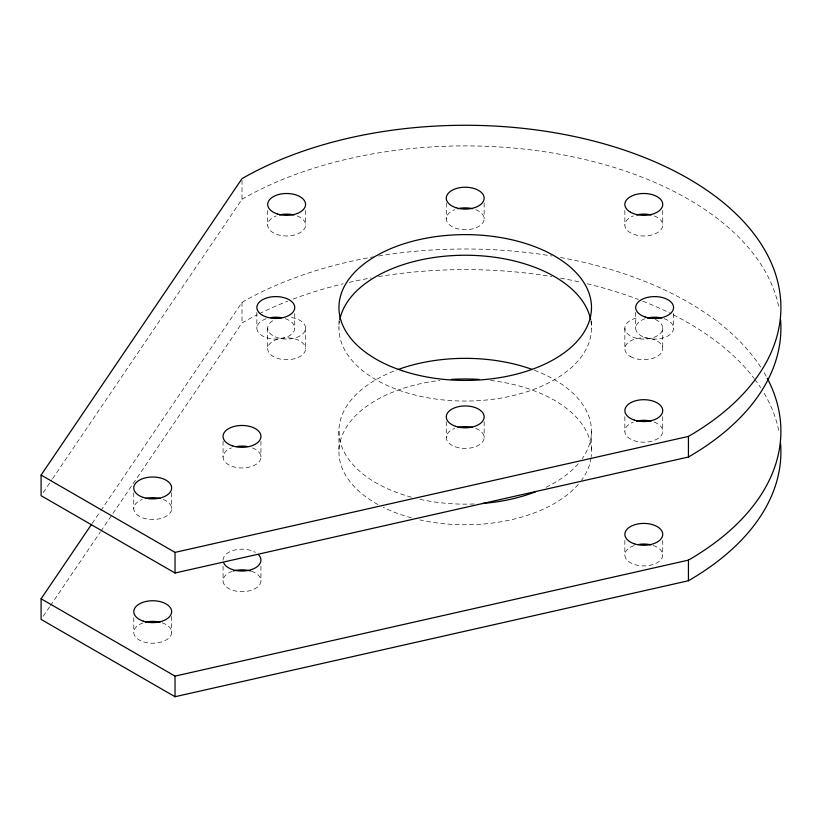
<?xml version="1.0" encoding="UTF-8"?>
<svg xmlns="http://www.w3.org/2000/svg" width="822" height="822" viewBox="0 0 822 822"><rect width="100%" height="100%" fill="white"/><g stroke="black" fill="none" stroke-linecap="round" stroke-linejoin="round"><path stroke-width="0.62" stroke-dasharray="4.11 3.08" d="M43.258 492.501L51.899 479.75M52.618 478.681L241.997 199.273L241.997 179.864M92.228 523.357L100.15 511.664M100.87 510.606L241.997 302.373A315.679 182.258 0 0 1 373.578 256.834M43.258 616.223L49.741 606.657M50.461 605.598L100.15 532.286M100.87 531.228L241.997 322.995A315.679 182.258 0 0 1 257.081 314.836M673.567 313.593L673.567 328.142M662.738 210.494L662.738 225.043M662.738 328.153L662.738 348.764M662.738 416.692L662.738 431.242M662.738 540.414L662.738 554.973M635.683 312.381L635.683 328.142M624.854 210.494L624.854 225.043M624.854 328.153L624.854 348.764M624.854 416.692L624.854 431.242M624.854 540.414L624.854 554.973M591.491 320.868L591.491 328.142M591.491 431.252L591.491 451.864M484.158 203.024L484.158 218.796M484.158 421.727L484.158 437.499M446.274 203.024L446.274 218.796M446.274 421.727L446.274 437.499M338.941 320.868L338.941 328.142M338.941 431.252L338.941 451.864M305.579 210.494L305.579 225.043M305.579 328.153L305.579 348.764A18.937 10.933 0 0 1 277.168 358.238A18.937 10.933 0 0 1 277.168 339.301A18.937 10.933 0 0 1 305.579 348.764M294.749 313.593L294.749 328.142M267.705 210.494L267.705 225.043M267.705 328.153L267.705 348.764M260.944 441.25L260.944 457.022M260.944 566.183L260.944 580.743M256.865 312.381L256.865 328.142M241.997 302.373L241.997 322.995M223.06 441.25L223.06 457.022M223.06 566.183L223.06 580.743M171.654 492.799L171.654 508.571M171.654 616.521L171.654 632.293M133.77 492.799L133.77 508.571M133.77 617.733L133.77 632.293M241.997 199.273A315.679 182.258 0 0 1 569.625 156.149A315.679 182.258 0 0 1 778.948 307.911M252.518 447.928A18.937 10.933 0 0 1 256.238 464.235A18.937 10.933 0 0 1 227.756 464.235A18.937 10.933 0 0 1 231.475 447.928M163.229 499.478A18.937 10.933 0 0 1 166.948 515.784A18.937 10.933 0 0 1 138.466 515.784A18.937 10.933 0 0 1 142.196 499.478M475.733 428.406A18.937 10.933 0 0 1 479.462 444.712A18.937 10.933 0 0 1 450.98 444.712A18.937 10.933 0 0 1 454.7 428.406M285.285 318.679A18.937 10.933 0 0 1 290.32 335.171A18.937 10.933 0 0 1 261.304 335.171A18.937 10.933 0 0 1 266.338 318.679M475.733 209.702A18.937 10.933 0 0 1 479.462 225.999A18.937 10.933 0 0 1 450.98 225.999A18.937 10.933 0 0 1 454.7 209.702M664.094 318.679A18.937 10.933 0 0 1 669.139 335.171A18.937 10.933 0 0 1 640.122 335.171A18.937 10.933 0 0 1 645.157 318.679M654.312 215.95A18.937 10.933 0 0 1 658.042 232.256A18.937 10.933 0 0 1 629.549 232.256A18.937 10.933 0 0 1 633.279 215.95M297.163 215.95A18.937 10.933 0 0 1 300.883 232.256A18.937 10.933 0 0 1 272.401 232.256A18.937 10.933 0 0 1 276.12 215.95M654.312 422.148A18.937 10.933 0 0 1 658.042 438.455A18.937 10.933 0 0 1 629.549 438.455A18.937 10.933 0 0 1 633.279 422.148M590.884 321.012A126.269 72.901 0 0 1 465.221 401.054A126.269 72.901 0 0 1 339.548 321.012M378.541 256.002A315.679 182.258 0 0 1 551.901 256.002M560.553 257.502A315.679 182.258 0 0 1 760.669 367.044M764.152 372.664A315.679 182.258 0 0 1 766.803 377.39M223.06 560.121A18.937 10.933 0 0 1 234.753 550.021A18.937 10.933 0 0 1 255.395 552.394M162.181 622.819A18.937 10.933 0 0 1 167.215 639.321A18.937 10.933 0 0 1 138.199 639.321A18.937 10.933 0 0 1 143.244 622.819M655.329 319.47A18.937 10.933 0 0 1 655.966 336.527A18.937 10.933 0 0 1 626.991 333.198A18.937 10.933 0 0 1 638.889 317.59M291.543 317.59A18.937 10.933 0 0 1 303.441 333.198A18.937 10.933 0 0 1 274.466 336.527A18.937 10.933 0 0 1 275.113 319.47M534.444 370.28A126.269 72.901 0 0 1 582.253 458.625M578.236 463.762A126.269 72.901 0 0 1 543.794 488.319M474.078 503.968A126.269 72.901 0 0 1 419.98 499.314M411.432 497.207A126.269 72.901 0 0 1 339.209 435.937A126.269 72.901 0 0 1 397.201 369.828M259.3 313.727A315.679 182.258 0 0 1 287.69 301.16M293.074 299.095A315.679 182.258 0 0 1 343.216 283.775M349.196 282.367A315.679 182.258 0 0 1 371.112 277.898M378.541 276.613A315.679 182.258 0 0 1 551.901 276.613M560.553 278.124A315.679 182.258 0 0 1 581.236 282.367M587.216 283.775A315.679 182.258 0 0 1 638.447 299.506M642.742 301.16A315.679 182.258 0 0 1 671.132 313.727M673.362 314.836A315.679 182.258 0 0 1 754.164 378.469M754.853 379.374A315.679 182.258 0 0 1 760.669 387.665M764.152 393.286A315.679 182.258 0 0 1 778.948 431.632M251.47 571.269A18.937 10.933 0 0 1 256.505 587.771A18.937 10.933 0 0 1 227.489 587.771A18.937 10.933 0 0 1 232.523 571.269M653.264 545.5A18.937 10.933 0 0 1 658.309 562.001A18.937 10.933 0 0 1 629.282 562.001A18.937 10.933 0 0 1 634.327 545.5M490.508 380.442A126.269 72.901 0 0 1 591.224 456.611M591.069 457.813A126.269 72.901 0 0 1 581.503 480.284M578.236 484.384A126.269 72.901 0 0 1 419.98 519.936M411.432 517.829A126.269 72.901 0 0 1 383.299 507.349M377.966 504.564A126.269 72.901 0 0 1 343.884 431.684A126.269 72.901 0 0 1 439.924 380.442M630.402 356.501A18.937 10.933 0 0 0 662.09 351.6A18.937 10.933 0 0 0 638.889 338.202A18.937 10.933 0 0 0 630.402 356.501"/><path stroke-width="1.23" d="M41.1 475.065L241.997 178.651A315.679 182.258 0 0 1 688.435 178.651A315.679 182.258 0 0 1 688.435 436.4L688.435 457.022L175.035 573.006L41.1 495.687L41.1 475.065L175.035 552.384L688.435 436.4M780.571 443.52A315.679 182.258 0 0 1 688.435 580.743L175.035 696.727L41.1 619.408L41.1 598.786L91.509 524.415M41.1 598.786L175.035 676.116L688.435 560.121A315.679 182.258 0 0 0 767.306 378.346M688.435 560.121L688.435 580.743M175.035 552.384L175.035 573.006M175.035 676.116L175.035 696.727M780.571 319.799A315.679 182.258 0 0 1 688.435 457.022M237.096 446.459A18.937 10.933 0 0 1 246.898 446.459M145.463 498.471A18.937 10.933 0 0 1 159.961 498.471M457.967 427.399A18.937 10.933 0 0 1 472.465 427.399M270.911 317.58A18.937 10.933 0 0 1 280.713 317.58M457.967 208.685A18.937 10.933 0 0 1 472.465 208.685M647.376 318.042A18.937 10.933 0 0 1 661.874 318.042M636.547 214.943A18.937 10.933 0 0 1 651.045 214.943M279.398 214.943A18.937 10.933 0 0 1 293.896 214.943M636.547 421.141A18.937 10.933 0 0 1 651.045 421.141M339.774 319.82A126.269 72.901 0 0 1 465.221 255.241A126.269 72.901 0 0 1 590.669 319.82M258.406 554.655A18.937 10.933 0 0 1 249.251 570.221A18.937 10.933 0 0 1 223.707 562.957M648.702 317.59A18.937 10.933 0 0 1 652.175 318.34M278.257 318.34A18.937 10.933 0 0 1 281.74 317.59M535.646 491.762A126.269 72.901 0 0 1 481.702 503.526M398.413 369.386A126.269 72.901 0 0 1 532.029 369.386M233.612 570.941A18.937 10.933 0 0 1 250.381 570.941M145.463 622.192A18.937 10.933 0 0 1 159.961 622.192M638.889 544.411A18.937 10.933 0 0 1 651.045 544.863M451.278 379.415A126.269 72.901 0 0 1 479.164 379.415M143.244 497.423A18.937 10.933 0 0 0 171.654 487.949A18.937 10.933 0 0 0 143.244 478.476A18.937 10.933 0 0 0 143.244 497.423M455.748 426.351A18.937 10.933 0 0 0 484.158 416.877A18.937 10.933 0 0 0 455.748 407.414A18.937 10.933 0 0 0 455.748 426.351M262.413 315.258A18.937 10.933 0 0 0 294.101 310.356A18.937 10.933 0 0 0 270.911 296.968A18.937 10.933 0 0 0 262.413 315.258M232.523 445.873A18.937 10.933 0 0 0 260.944 436.4A18.937 10.933 0 0 0 232.523 426.926A18.937 10.933 0 0 0 232.523 445.873M455.748 207.637A18.937 10.933 0 0 0 484.158 198.174A18.937 10.933 0 0 0 455.748 188.7A18.937 10.933 0 0 0 455.748 207.637M645.157 316.994A18.937 10.933 0 0 0 673.567 307.531A18.937 10.933 0 0 0 645.157 298.057A18.937 10.933 0 0 0 645.157 316.994M630.402 212.158A18.937 10.933 0 0 0 662.09 207.257A18.937 10.933 0 0 0 638.889 193.858A18.937 10.933 0 0 0 630.402 212.158M277.168 213.895A18.937 10.933 0 0 0 305.579 204.421A18.937 10.933 0 0 0 277.168 194.958A18.937 10.933 0 0 0 277.168 213.895M634.327 420.093A18.937 10.933 0 0 0 662.738 410.63A18.937 10.933 0 0 0 634.327 401.157A18.937 10.933 0 0 0 634.327 420.093M402.081 370.66A126.269 72.901 0 0 0 591.491 307.531A126.269 72.901 0 0 0 402.081 244.391A126.269 72.901 0 0 0 402.081 370.66M143.244 621.144A18.937 10.933 0 0 0 171.654 611.671A18.937 10.933 0 0 0 143.244 602.207A18.937 10.933 0 0 0 143.244 621.144M634.327 543.815A18.937 10.933 0 0 0 662.738 534.351A18.937 10.933 0 0 0 634.327 524.878A18.937 10.933 0 0 0 634.327 543.815"/></g></svg>
